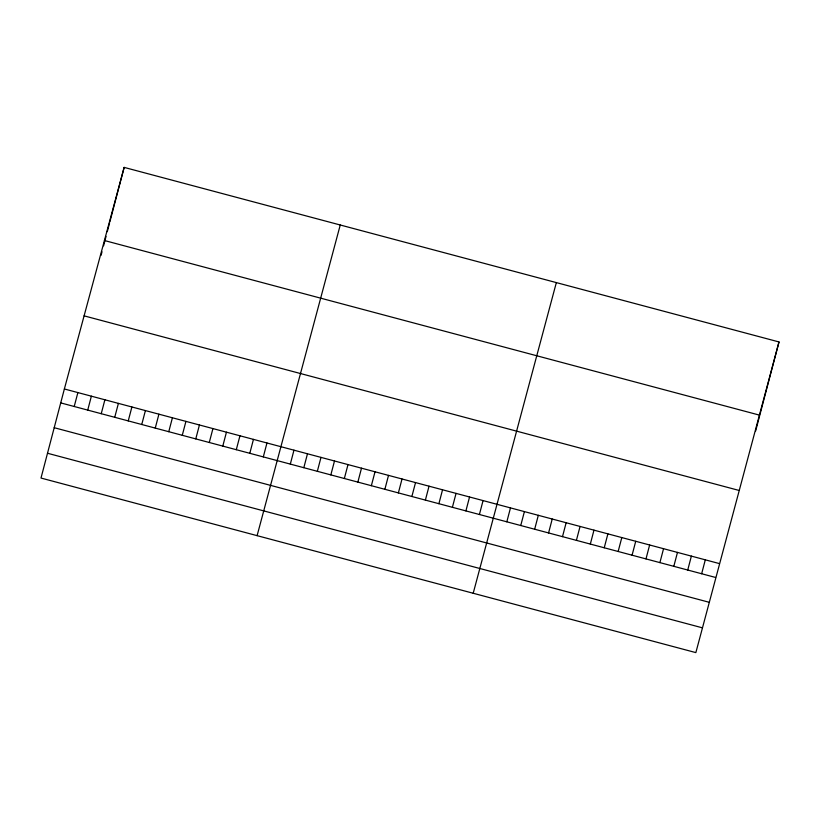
<?xml version="1.0" encoding="UTF-8"?>
<svg xmlns="http://www.w3.org/2000/svg" width="820" height="820" viewBox="0 0 820 820"><rect width="100%" height="100%" fill="white"/><g stroke="black" fill="none" stroke-linecap="round" stroke-linejoin="round"><path stroke-width="1.23" d="M64.37 388.977L41 478.05L695.852 652.607L779 341.95L124.148 167.393L64.37 388.977L719.212 563.535M101.096 255.286L102.018 251.74M103.576 245.836L106.046 236.385M107.287 231.66L109.521 223.142M109.839 221.933L124.148 167.393M74.22 406.494L77.879 392.575M87.73 410.092L91.379 396.173M101.239 413.7L104.888 399.781M114.738 417.298L118.398 403.378M128.248 420.896L131.897 406.976M141.757 424.493L145.406 410.574M155.257 428.091L158.916 414.182M168.766 431.699L172.415 417.78M182.276 435.297L185.925 421.377M195.775 438.895L199.434 424.975M209.284 442.492L212.933 428.583M222.794 446.101L226.443 432.181M236.303 449.698L239.952 435.779M249.803 453.296L253.452 439.376M263.312 456.894L266.961 442.984M257.101 535.655L340.249 224.998M290.321 464.099L293.97 450.18M303.83 467.697L307.479 453.778M317.34 471.295L320.989 457.386M330.839 474.903L334.498 460.983M344.349 478.501L347.998 464.581M357.858 482.098L361.507 468.179M371.357 485.696L375.017 471.787M384.867 489.304L388.516 475.385M398.376 492.902L402.025 478.982M411.876 496.5L415.535 482.58M425.385 500.097L429.034 486.178M438.895 503.705L442.544 489.786M452.394 507.303L456.053 493.384M465.904 510.901L469.553 496.981M479.413 514.499L483.062 500.579M473.202 593.26L556.349 282.592M506.832 521.807L510.481 507.898M520.751 525.518L524.4 511.598M534.66 529.228L538.32 515.308M548.58 532.938L552.229 519.019M562.499 536.649L566.149 522.73M576.409 540.359L580.058 526.44M590.328 544.07L593.977 530.15M604.237 547.78L607.897 533.861M618.157 551.481L621.806 537.572M632.076 555.191L635.726 541.282M645.986 558.902L649.635 544.982M659.905 562.612L663.554 548.693M673.814 566.323L677.474 552.403M687.734 570.033L691.383 556.114M701.653 573.744L705.303 559.824M755.63 431.023L779 341.95M104.427 240.516L759.269 415.074M84.101 315.854L738.943 490.411M60.721 402.897L715.563 577.454M54.212 427.702L709.054 602.249M47.509 453.255L702.351 627.812"/></g></svg>
